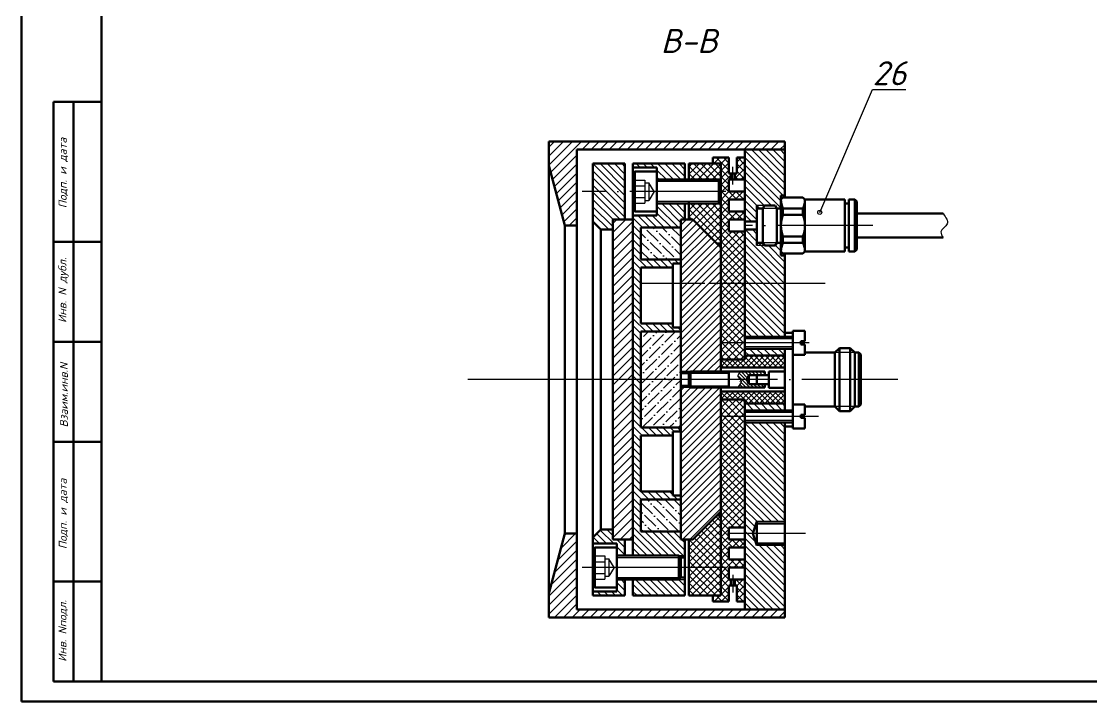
# Model space of a CAD drawing. Header units: millimetres. Extents: x -5427 to 3670, y -5891 to 948.
# Drawn here: x 1143.3 to 1410.8, y -82.6 to 87.5 of the extents above; entities that cross this region are included whole.
import ezdxf
from ezdxf.enums import TextEntityAlignment as Align

# ---------------------------------------------------------------- set-up
doc = ezdxf.new("R2010")
doc.units = ezdxf.units.MM
doc.header["$MEASUREMENT"] = 0
doc.linetypes.add('ACAD_ISO04W100', pattern=[30, 24, -3, 0, -3])
doc.layers.add('оси', color=1, linetype='ACAD_ISO04W100')
doc.layers.add('Толстые', color=7, linetype='Continuous', lineweight=50)
doc.layers.add('Тонкие', color=140, linetype='Continuous', lineweight=25)
doc.styles.get("Standard").update_dxf_attribs({"font": 'isocpeui.ttf'})
doc.styles.add('Для рамки', font='simplex.shx', dxfattribs={"oblique": 15, "height": 4})
pattern_1 = [(135, (0, 0), (-0.8980256121069154, -0.8980256121069152), [])]

# ---------------------------------------------------------------- blocks, each defined once
blk = doc.blocks.new('BORDER')
for p, q in [((0, 1.00000000000004), (0, 0)), ((0, 0), (1.00000000000004, 0))]:
    blk.add_line(p, q)

msp = doc.modelspace()

# ---------------------------------------------------------------- hatches: boundary and pattern name
at = {"layer": 'Тонкие'}
h = msp.add_hatch(dxfattribs=at)
h.set_pattern_fill('ANSI31', color=256, scale=0.5, style=0)
h.set_pattern_definition([(45, (0, 0), (-1.122532015133644, 1.122532015133644), [])])
h.paths.add_polyline_path([(1282.114454478239, -40.57414134508372), (1279.11445447824, -40.57414134509281), (1275.114454478238, -55.57414134508433), (1275.114454478238, -61.5741283580689), (1334.114104267411, -61.5741283580599), (1334.114104263661, -59.57412834614797), (1282.114454478239, -59.57412835806889)])
h.paths.add_polyline_path([(1282.114454478239, 55.4258456679155), (1334.114104073253, 55.42584567160291), (1334.114104072111, 57.42584566791469), (1275.114454478239, 57.4258456679155), (1275.114454478239, 51.42585865492288), (1279.11445447824, 36.42585865493719), (1282.114454478239, 36.42585865492811)])
h = msp.add_hatch(dxfattribs=at)
h.set_pattern_fill('ANSI31', color=256, scale=0.4, angle=90, style=0)
h.set_pattern_definition(pattern_1)
h.paths.add_polyline_path([(1324.114215055997, 37.4258586549239), (1327.11410409333, 37.42585865492413), (1327.11410409333, 41.42585865492197), (1329.018249281762, 41.42585865492197), (1331.709958904897, 41.4258586549256), (1332.11410409333, 40.72585865492488), (1333.114104093329, 40.72585865492488), (1333.11410409333, 42.9258586549247), (1333.11410409333, 43.92585865492789), (1334.114104079821, 43.92585865492698), (1334.114104073253, 55.42584567160293), (1324.114104267404, 55.42584567089379)])
h.paths.add_polyline_path([(1327.11410409333, 31.42585865492572), (1327.11410409333, 35.42585865492413), (1324.11422736585, 35.4258586549239), (1324.114310457355, 21.92585865492219), (1334.114104110655, 21.92585865492219), (1334.11410409018, 28.92585865492287), (1333.11410409333, 28.92585865492197), (1333.11410409333, 32.12585865492451), (1332.114104093329, 32.12585865491905), (1331.709958904901, 31.42585865492561), (1329.018249281759, 31.42585865492561)])
h.paths.add_polyline_path([(1324.114392317874, 8.625858654922238), (1334.114104149558, 8.62585865492224), (1334.114104110655, 21.92585865492219), (1324.114310457355, 21.92585865492219)])
h.paths.add_polyline_path([(1334.114104163306, 3.925864883199551), (1334.114104158333, 5.625858638925933), (1324.114410782653, 5.6258586482258), (1324.114421245986, 3.925865384447857)])
h.paths.add_polyline_path([(1324.114421328597, -8.07413477595323), (1324.114410862459, -9.774141284801573), (1334.114104203379, -9.774141300576465), (1334.114104198407, -8.07413511680568)])
h.paths.add_polyline_path([(1324.114392392873, -12.77414128818708), (1324.114221241289, -40.57415601651047), (1326.11393655243, -40.57415630596194), (1327.114104267415, -37.57365195201075), (1327.114104267415, -37.57365233478868), (1334.114104249018, -37.57365233478762), (1334.114104212154, -12.77414130960416)])
h.paths.add_polyline_path([(1324.114104267418, -59.57412834844047), (1334.114104281721, -59.57412834614798), (1334.114104257937, -43.57365233478761), (1327.114104267416, -43.57365210295166), (1326.114104764364, -40.57415630598628), (1324.114221241289, -40.57415601651047)])
h.paths.add_polyline_path([(1328.614104093329, 40.72585865492487), (1329.018249281761, 41.42585865492197), (1327.11410409333, 41.42585865492197), (1327.11410409333, 40.72585865492488)], flags=17)
h.paths.add_polyline_path([(1327.11410409333, 32.12585865492633), (1327.11410409333, 31.42585865492572), (1329.018249281759, 31.4258586549256), (1328.614104093326, 32.12585865492634)], flags=16)
h = msp.add_hatch(dxfattribs=at)
h.set_pattern_fill('ANSI31', color=256, scale=0.4, angle=90, style=0)
h.set_pattern_definition(pattern_1)
h.paths.add_polyline_path([(1286.114453730076, 44.92584962541649), (1286.114452928472, 37.42585526746248), (1288.114454478239, 35.42585371769565), (1291.114454478238, 35.42585371769565), (1291.114454478238, 37.92585865492231), (1294.114454478239, 37.92585865492231), (1294.114454478239, 44.9258482368764)])
h.paths.add_polyline_path([(1286.114454478239, 51.92584566791595), (1286.114453730076, 44.9258496254165), (1294.114454478239, 44.92584823687641), (1294.114454478239, 51.92584566791607)])
h.paths.add_polyline_path([(1291.114454478239, -42.07414134507781), (1291.114454478239, -39.57414628230435), (1288.114454478239, -39.57414628230435), (1286.114454478239, -41.57414628230432), (1286.114454478239, -43.07414134507786), (1292.114454478239, -43.07414134507786), (1292.114454478239, -46.07413278264863), (1294.114453804968, -46.07413373311838), (1294.114454478239, -42.07414134507781)])
h.paths.add_polyline_path([(1286.114443042021, -55.07414134507786), (1286.114442935141, -56.07413823252363), (1294.11444284425, -56.07413968677222), (1294.114443571377, -52.07413147062295), (1292.114454478239, -52.07413147062295), (1292.114454478239, -55.07414134507604)])
h = msp.add_hatch(dxfattribs=at)
h.set_pattern_fill('ANSI31', color=256, scale=0.4, angle=90, style=0)
h.set_pattern_definition(pattern_1)
h.paths.add_polyline_path([(1309.114455445066, -42.07415035176306), (1308.114623165142, -42.07415485435115), (1308.114618962634, -40.07414134507781), (1298.114454478239, -40.07414134507781), (1298.114454478239, -32.07414134507792), (1308.114602152716, -32.07414134507781), (1308.114600051476, -31.07414134507781), (1306.114454478238, -31.07414134507781), (1306.114454478238, -30.07414134507735), (1298.11445447824, -30.07415340089338), (1298.114454478239, -16.07414134507792), (1306.114454478238, -16.07414134507792), (1306.114454478238, -15.07414134507781), (1308.11456643164, -15.07414134507781), (1308.1145643304, -14.07414134507792), (1298.114454478239, -14.07414134507792), (1298.114454478239, -2.074141345077805), (1296.114455001967, -2.074141345077805), (1296.114455428709, -46.07413468358923), (1307.614805425004, -46.07414014895846), (1309.114451577732, -46.07414014895846)])
h.paths.add_polyline_path([(1309.114445776726, -52.07413147062295), (1307.614814103335, -52.07413147062294), (1307.614805425004, -52.07414014895829), (1307.614805425004, -52.07413147062294), (1296.114454478238, -52.07413147062294), (1296.114454166614, -56.07414005033643), (1308.114454200608, -56.07413639006), (1309.114441909378, -56.07413608504088)])
h.paths.add_polyline_path([(1306.114454478239, 11.92585865492219), (1298.114454478239, 11.92585865492219), (1298.114454478239, 25.92585865492219), (1306.114454478239, 25.92585865492219), (1306.114454478239, 26.92585865492219), (1308.114478179569, 26.9258586549222), (1308.11447607833, 27.92585865492219), (1298.11445447824, 27.9258586549222), (1298.11445447824, 35.92585865492219), (1308.114459268412, 35.92585865492219), (1308.114455065932, 37.92585865492219), (1309.114454446179, 37.92585864423544), (1309.114454574419, 41.92584629308215), (1302.114454478239, 41.92584629308215), (1302.114454478239, 39.92584629308215), (1302.114454478239, 38.92584629308215), (1296.114454604322, 38.92584629308215), (1296.114455001967, -2.074141345077805), (1298.114454478239, -2.074141345077805), (1298.114454478239, 9.925858654922195), (1308.114513900645, 9.925858654922193), (1308.114511799406, 10.92585865492219), (1306.114454478239, 10.92585865492197)])
h.paths.add_polyline_path([(1309.114453935888, 51.92584566791595), (1296.114454478239, 51.92584566791595), (1296.114454487938, 50.92584629308215), (1302.114454478239, 50.92584629308215), (1302.114454478239, 47.92584709702964), (1309.114453935888, 47.92584676039752)])
h.paths.add_polyline_path([(1309.114451577733, -46.07414014895847), (1307.614805425004, -46.07414014895846), (1308.114805187949, -46.57413991529836), (1309.114451094315, -46.57413991529836)])
h.paths.add_polyline_path([(1309.114446260136, -51.57414014895846), (1308.114805187949, -51.57414014895846), (1307.614814103335, -52.07413147062294), (1309.114445776726, -52.07413147062294)])
h = msp.add_hatch(dxfattribs=at)
h.set_pattern_fill('ANSI37', color=256, scale=0.4, style=0)
h.set_pattern_definition([(45, (0, 0), (-0.8980256121069152, 0.8980256121069154), []), (135, (0, 0), (-0.8980256121069154, -0.8980256121069152), [])])
h.paths.add_polyline_path([(1318.114103689166, 47.9258463276016), (1318.114103690806, 51.92584566791595), (1310.114453935888, 51.92584566791595), (1310.114453935888, 47.92584671230722)])
h.paths.add_polyline_path([(1317.114454414118, 31.9258586549222), (1318.114103682602, 31.92585865492219), (1318.114103686704, 41.92584629308215), (1310.114454474677, 41.92584629308215), (1310.114454446179, 37.92585863354869), (1311.114454446179, 37.92585862286193)])
h.paths.add_polyline_path([(1318.114103787828, -36.07414134507786), (1317.114455445074, -36.07414134507786), (1311.114455445076, -42.07414134507627), (1310.114455445071, -42.07414584841967), (1310.114448677223, -49.07414238715022), (1318.114103802161, -49.07414245285607)])
h.paths.add_polyline_path([(1310.114448677223, -49.07414238715024), (1310.114441909379, -56.07413578001785), (1318.114103809878, -56.07413333993657), (1318.11410380216, -49.07414245285608)])
h = msp.add_hatch(dxfattribs=at)
h.set_pattern_fill('ANSI37', color=256, scale=0.4, angle=90, style=0)
h.set_pattern_definition([(135, (0, 0), (-0.8980256121069154, -0.8980256121069152), []), (225, (0, 0), (0.8980256121069152, -0.8980256121069154), [])])
h.paths.add_polyline_path([(1320.114104267404, 47.92585865492379), (1320.614104267404, 47.92585865492379), (1320.614104267404, 49.4258456679155), (1320.114104267404, 49.4258456679155), (1320.114104267404, 53.4258456679155), (1316.114104267404, 53.4258458342914), (1316.114104142622, 51.92584566791595), (1318.114103690806, 51.92584566791595), (1318.114103688961, 47.4261973160234), (1318.114454478239, 47.42584652674224), (1318.114103688961, 47.42584652674224), (1318.114103686909, 42.42584629308215), (1318.114454478239, 42.42584629308215), (1318.114103686909, 42.42549550158575), (1318.1141036785, 21.92585865492219), (1324.114310457355, 21.9258586549222), (1324.114230443313, 34.92585865492379), (1320.114104267404, 34.92585865492379), (1320.114104267405, 37.92585865492378), (1324.114211978534, 37.92585865492379), (1324.114199668681, 39.92585865492379), (1320.114104267405, 39.92585865492379), (1320.114104267405, 42.92585865492379), (1324.114181203903, 42.92585865492379), (1324.11416889405, 44.92585865492379), (1320.114104267405, 44.92585865492379)])
h.paths.add_polyline_path([(1322.114104267404, 49.42584566791549), (1321.614104267404, 49.42584566791548), (1321.614104267404, 47.92585865492379), (1324.114150429271, 47.92585865492379), (1324.114116577257, 53.4258456679155), (1322.114104267403, 53.4258456679155)], flags=17)
h.paths.add_polyline_path([(1318.114103672429, 7.125858654922239), (1324.114401550263, 7.125858654922238), (1324.114310457355, 21.92585865492219), (1318.1141036785, 21.92585865492219)])
h.paths.add_polyline_path([(1324.114427400912, 2.925865384447548), (1324.114401550263, 7.12585865492224), (1318.114103672428, 7.125858654922239), (1318.114103670705, 2.925865685222231)])
h.paths.add_polyline_path([(1324.114401627666, -11.27414128480157), (1324.114427485126, -7.074134775953438), (1318.114103755855, -7.074134571424446), (1318.114103760485, -11.27414127533587)])
h.paths.add_polyline_path([(1324.114401627666, -11.27414128480157), (1318.114103760486, -11.27414127533586), (1318.114103809878, -56.07413333993656), (1316.114104142623, -56.07413394998256), (1316.114104267404, -57.57412852444713), (1320.114104267411, -57.57412835807116), (1320.114104267411, -53.57412830271551), (1320.614104330754, -53.57412830210046), (1320.614104328908, -52.07414128910876), (1320.114104328909, -52.0741412897238), (1320.114104325219, -49.0741412897238), (1324.114168910887, -49.07414128480336), (1324.114181223945, -47.07414128480333), (1320.114104322759, -47.07414128972385), (1320.114104319068, -44.0741412897238), (1324.11419969353, -44.07414128480332), (1324.114212006587, -42.0741412848033), (1320.114104316608, -42.07414128972385), (1320.114104312917, -39.0741412897238), (1324.114230476173, -39.07414128480328)])
h.paths.add_polyline_path([(1322.114104267411, -53.57412830025533), (1322.11410426741, -57.57412835806525), (1324.114116580475, -57.57412835806502), (1324.114150441302, -52.07414128480345), (1321.614104328909, -52.07414128787869), (1321.614104330754, -53.57412830087037)], flags=17)
h = msp.add_hatch(dxfattribs=at)
h.set_pattern_fill('ANSI31', color=256, scale=0.5, style=0)
h.set_pattern_definition([(45, (-1196.364050552412, 205.3837495502314), (-1.122532015133644, 1.122532015133644), [])])
h.paths.add_polyline_path([(1291.114454478239, -2.074141345077805), (1296.114455001967, -2.074141345077805), (1296.11445461402, 37.92585865492232), (1291.114454478239, 37.9258586549223)])
h.paths.add_polyline_path([(1291.114454478239, -42.07414134507781), (1296.114455389914, -42.07414134507781), (1296.114455001967, -2.074141345077805), (1291.114454478239, -2.074141345077805)])
h = msp.add_hatch(dxfattribs=at)
h.set_pattern_fill('ANSI31', color=256, scale=0.4, style=0)
h.set_pattern_definition([(45, (0, 0), (-0.8980256121069152, 0.8980256121069154), [])])
h.paths.add_polyline_path([(1318.1141036785, 21.92585865492219), (1315.062361811262, 21.92585865492219), (1315.062361188168, 21.92585865492219), (1308.114488685768, 21.9258586549222), (1308.114534913034, -0.0741370957303587), (1310.514427421329, -0.07413727516302515), (1310.514433144083, -0.07413155240908509), (1318.114103669475, -0.07413293448531344)])
h.paths.add_polyline_path([(1318.114103752547, -4.074136410620794), (1310.514427454135, -4.074137228410214), (1310.514427454135, -4.074137311211413), (1310.514427371334, -4.074137228410223), (1308.114543317994, -4.074137147802079), (1308.114623165141, -42.07415485435114), (1311.114455445076, -42.07414134507628), (1318.114103786726, -35.07449300342648)])
h.paths.add_polyline_path([(1318.114103682192, 30.92620938684864), (1311.114454446179, 37.92585862286194), (1308.114455065932, 37.92585865492219), (1308.114488685768, 21.92585865492219), (1318.1141036785, 21.92585865492219)])
h.paths.add_polyline_path([(1310.514427421328, -0.07413727516302514), (1308.114534913034, -0.07413709573035872), (1308.114535753531, -0.4741374254003682), (1310.114427421329, -0.4741372751626612)])
h.paths.add_polyline_path([(1310.114427562773, -3.674137423464026), (1310.11442744131, -3.674137423464004), (1310.11442744131, -3.674137304447754), (1308.114542477498, -3.674137411303364), (1308.114543317994, -4.074137147802079), (1310.514427371334, -4.074137228410222)])
h = msp.add_hatch(dxfattribs=at)
h.set_pattern_fill('ANSI36', color=256, scale=0.5, angle=90, style=0)
h.set_pattern_definition([(135, (-1196.364050552412, 205.3837495502314), (-3.086963041617522, 0.8418990113502338), [3.96875, -0.79375, 0, -0.79375])])
h.paths.add_polyline_path([(1308.114455191853, 35.92585865492219), (1298.11445447824, 35.92585865492219), (1298.11445447824, 27.92585865492219), (1308.114454186451, 27.92585865492219)])
h.paths.add_polyline_path([(1308.114446645937, -32.07414134507781), (1298.11445447824, -32.07414134507792), (1298.114454478239, -40.07414134507781), (1308.114445640535, -40.07414134507781)])
h = msp.add_hatch(dxfattribs=at)
h.set_pattern_fill('ANSI36', color=256, scale=0.5, style=0)
h.set_pattern_definition([(45, (-1196.364050552412, 205.3837495502314), (0.8418990113502336, 3.086963041617522), [3.96875, -0.79375, 0, -0.79375])])
h.paths.add_polyline_path([(1308.114539115522, -2.074141345077805), (1298.11445447824, -2.074141345077805), (1298.114454478239, -14.07414134507792), (1308.1145643304, -14.07414134507792)])
h.paths.add_polyline_path([(1308.114513900645, 9.925858654922195), (1298.114454478239, 9.925858654922195), (1298.114454478239, -2.074141345077805), (1308.114539115522, -2.074141345077805), (1308.11453390121, 0.4073992382676579), (1308.095646197326, 0.4073992382676579), (1308.114533861523, 0.4262869114194245)])
h = msp.add_hatch(dxfattribs=at)
h.set_pattern_fill('ANSI37', color=256, scale=0.3, angle=90, style=0)
h.set_pattern_definition([(135, (-340.5673850459345, -189.2591908370995), (-0.6735192090801865, -0.6735192090801864), []), (225, (-340.5673850459345, -189.2591908370995), (0.6735192090801864, -0.6735192090801865), [])])
h.paths.add_polyline_path([(1334.114091746702, 3.925864883200148), (1324.114427406482, 3.925865384447576), (1324.114427400913, 2.925865384447576), (1318.114075372401, 2.92586568522367), (1318.11407178677, 0.9258656852238119), (1334.114097963773, 0.9258648831998357)])
h.paths.add_polyline_path([(1334.114104180843, -5.074135116805678), (1318.114070836247, -5.074134571423286), (1318.114070663046, -7.074134571423315), (1324.114427485126, -7.074134775953411), (1324.114427481338, -8.07413477595344), (1334.114104180843, -8.074135116805707)])
h = msp.add_hatch(dxfattribs=at)
h.set_pattern_fill('ANSI31', color=256, scale=0.2, angle=90, style=0)
h.set_pattern_definition([(135, (-806.7683213793246, 205.3837557785035), (-0.4490128060534577, -0.4490128060534576), [])])
edge = h.paths.add_edge_path()
edge.add_line((1325.114104180843, -0.9441351167768062), (1329.114104180844, -0.9441351167768062))
edge.add_line((1329.114104180844, -0.9441351167768062), (1329.114104180844, -0.07413493494561862))
edge.add_line((1329.114104180844, -0.07413493494573231), (1322.966708357835, -0.07413381698017929))
edge.add_spline(control_points=[(1322.966708357835, -0.07413381698017929), (1322.601402501828, -0.5020769622834678), (1321.960034036291, -1.253417883669613), (1322.857725467085, -1.802328487066347), (1323.032990857102, -2.074135116805678)], knot_values=[0, 0, 0, 0, 1.356419349146966, 2.381469068400858, 2.381469068400858, 2.381469068400858, 2.381469068400893], degree=3, periodic=0)
edge.add_line((1323.032990857102, -2.074135116805678), (1324.614104180843, -2.074135116805678))
edge.add_line((1324.614104180843, -2.074135116805678), (1325.114104180843, -0.9441351167766925))
edge = h.paths.add_edge_path()
edge.add_line((1324.614104180857, -2.074135116805678), (1323.032990857101, -2.074135116805678))
edge.add_spline(control_points=[(1323.032990857102, -2.074135116805678), (1323.396975415726, -2.638612884761756), (1322.850387273572, -3.356374432915231), (1322.303799131418, -4.07413598106848)], knot_values=[2.381469068400858, 2.381469068400858, 2.381469068400858, 2.381469068400893, 4.510253705196564, 4.510253705196564, 4.510253705196564, 4.510253705196564], degree=3, periodic=0)
edge.add_line((1322.303799131418, -4.07413598106848), (1329.114104180844, -4.074135226927751))
edge.add_line((1329.114104180844, -4.074135226927751), (1329.114104180844, -3.204135116776797))
edge.add_line((1329.114104180844, -3.204135116776797), (1325.114104180843, -3.204135116776797))
edge.add_line((1325.114104180843, -3.204135116776797), (1324.614104180857, -2.074135116805678))

# ---------------------------------------------------------------- linework, layer by layer
at = {"layer": 'оси'}
for p, q in [((1321.114104267404, 46.70849110951826), (1321.114104267404, 51.12494515750518)), ((1319.328899350363, 44.92584386046838), (1283.423421113082, 44.92585009249228)), ((1356.098184731057, 36.42585865492413), (1324.11410426741, 36.42585865492413)), ((1344.194941713857, 21.92585865492219), (1298.114454478239, 21.92585865492219)), ((1335.673677687571, 21.92585865492219), (1315.062361188168, 21.92585865492219)), ((1335.673678310665, 21.92585865492219), (1315.062361811262, 21.92585865492219)), ((1340.218730073046, 7.12585865492224), (1318.114103740199, 7.12585865492224)), ((1362.323356405893, -2.074141345077805), (1254.856928365919, -2.074141345077805)), ((1309.114454478239, -2.074141345077805), (1254.856928365919, -2.074141345077805)), ((1342.552032637291, -11.27414131388764), (1318.114103760485, -11.27414127533586)), ((1339.278597214021, -40.5741582114984), (1319.767847076891, -40.57415538738871)), ((1319.297462935518, -49.07414246257571), (1283.423410751561, -49.07414216792108)), ((1309.492570355138, -49.07412335695), (1283.423421113082, -49.07413278264795)), ((1321.114104267415, -50.85677379966489), (1321.114104267416, -55.27322784765181))]:
    msp.add_line(p, q, dxfattribs=at)
at = {"layer": 'Толстые'}
for p, q in [((1163.258750057905, 332.4018710105061), (1163.258750057905, -77.59812898949394)), ((1275.114454478239, 57.4258456679155), (1275.114454478238, -61.57412835806889)), ((1275.114454478239, 57.4258456679155), (1334.114104072111, 57.4258456679147)), ((1334.114104072111, 57.4258456679147), (1334.114104080106, 43.42585865492572)), ((1282.114454478239, -59.57412835806889), (1282.114454478239, 55.4258456679155)), ((1282.114454478239, 55.4258456679155), (1334.114104072726, 55.42584567160293)), ((1324.114427400912, 2.925865384447548), (1324.114104267404, 55.42584566791277)), ((1275.114454478239, 51.42585865492129), (1279.11445447824, 36.4258586549372)), ((1286.114442935141, -56.07413823252364), (1286.114454478239, 51.92584566791595)), ((1286.114454478239, 51.92584566791595), (1294.114454478238, 51.92584566791606)), ((1294.114454478239, 51.92584566791606), (1294.114454478239, 37.92584878046728)), ((1296.114455428709, -46.07413468358925), (1296.114454478239, 51.92584566791595)), ((1296.114454478239, 51.92584566791595), (1309.114453935888, 51.92584566791595)), ((1302.114454478239, 50.92584629308215), (1296.114454478239, 50.92584629308215)), ((1296.114454478239, 50.92584629308215), (1296.114454478239, 38.92584629308215)), ((1302.114454478239, 50.92584629308215), (1302.114454478239, 38.92584629308215)), ((1309.114453935888, 47.92584566791595), (1309.114453935888, 51.92584566791595)), ((1310.114453935888, 51.92584566791595), (1318.114103906835, 51.92584566791595)), ((1310.114453935888, 47.42584652674122), (1310.114453935888, 51.92584566791595)), ((1316.114104267404, 53.42584583429141), (1316.114104142622, 51.92584566791595)), ((1320.114104267404, 53.4258456679155), (1316.114104267404, 53.42584583429141)), ((1318.114103690806, 51.92584566791595), (1318.114103669311, -0.4741388516012535)), ((1320.114104267404, 49.4258456679155), (1320.114104267404, 53.4258456679155)), ((1324.114104267404, 53.4258456679155), (1322.114104267404, 53.4258456679155)), ((1322.114104267404, 49.42584566791368), (1322.114104267403, 53.4258456679155)), ((1296.614816878037, 49.92588472385171), (1296.114816234358, 49.42579624298662)), ((1296.614803855784, 39.92584629308215), (1296.614816885983, 49.92588472385353)), ((1296.614816878037, 49.92588472385171), (1302.114454478239, 49.92685794925012)), ((1302.114454478239, 39.92584629308215), (1302.114454478239, 49.92685794925012)), ((1322.114104267404, 49.4258456679155), (1320.114104267404, 49.4258456679155)), ((1320.614104267404, 47.92585865492379), (1320.614104267404, 49.4258456679155)), ((1321.614104267404, 47.92585865492379), (1321.614104267404, 49.4258456679155)), ((1302.114454478239, 47.92584709702965), (1318.114454478239, 47.92584632758474)), ((1317.614454715294, 47.92584629308215), (1318.114454478239, 47.42584652674225)), ((1317.614454715294, 41.92584629308215), (1317.614454715294, 47.92584629308215)), ((1324.114104267405, 47.92585865492379), (1320.114104267404, 47.92585865492379)), ((1320.114104267405, 44.92585865492379), (1320.114104267405, 47.92585865492379)), ((1324.114104267405, 44.92585865492379), (1320.114104267404, 44.92585865492379)), ((1324.114104267405, 42.92585865492379), (1320.114104267404, 42.92585865492379)), ((1320.114104267405, 39.92585865492379), (1320.114104267405, 42.92585865492379)), ((1333.11410409333, 43.92585865492742), (1333.11410409333, 28.92585865492197)), ((1333.11410409333, 43.92585865492788), (1334.11410409333, 43.92585865492697)), ((1333.61410409333, 43.42585865492561), (1333.11410409333, 42.9258586549247)), ((1333.11410409333, 42.9258586549247), (1333.11410409333, 29.9258586549247)), ((1333.61410409333, 43.42585865492561), (1338.61410409333, 43.42585865492606)), ((1338.61410409333, 43.42585865492561), (1339.11410409333, 42.92585865492515)), ((1339.11410409333, 42.92585865492515), (1339.11410409333, 29.92585865492515)), ((1349.11410409333, 42.92585865492561), (1339.11410409333, 42.92585865492515)), ((1349.11410409333, 42.92585865492561), (1349.11410409333, 29.92585865492561)), ((1350.11410409333, 42.92585865492561), (1350.11410409333, 29.92585865492606)), ((1351.61410409333, 42.92585865492561), (1350.11410409333, 42.92585865492561)), ((1351.61410409333, 42.92585865492606), (1351.61410409333, 29.92585865492515)), ((1351.61410409333, 42.92585865492561), (1352.11410409333, 42.42585865492561)), ((1296.614803855785, 39.92584629308215), (1296.114804507293, 40.42584629308215)), ((1302.114454478239, 41.92584629308215), (1318.114454478239, 41.92584629308215)), ((1309.114454446179, 37.92585865492219), (1309.114454574419, 41.92584510441986)), ((1310.114454446179, 37.92585865492219), (1310.114454478239, 42.42584629308215)), ((1317.614454715294, 41.92584629308215), (1318.114454478239, 42.42584629308215)), ((1327.11410409333, 41.42585865492572), (1327.11410409333, 31.42585865492572)), ((1328.61410409333, 40.72585865492488), (1327.11410409333, 40.72585865492488)), ((1329.018249281762, 41.42585865492561), (1328.61410409333, 40.72585865492488)), ((1329.018249281762, 41.42585865492561), (1328.61410409333, 40.72585865492488)), ((1328.61410409333, 40.72585865492488), (1328.61410409333, 32.12585865492451)), ((1328.61410409333, 40.72585865492488), (1328.61410409333, 32.12585865492451)), ((1331.709958904897, 41.42585865492561), (1329.018249281762, 41.42585865492197)), ((1331.709958904897, 41.42585865492561), (1332.11410409333, 40.72585865492488)), ((1332.11410409333, 40.72585865492488), (1332.11410409333, 32.12585865492269)), ((1333.11410409333, 40.72585865492488), (1332.11410409333, 40.72585865492488)), ((1333.61410409333, 40.68418890412408), (1333.61410409333, 39.16752840572713)), ((1333.61410409333, 40.68418890412227), (1338.614104093329, 40.68418890412227)), ((1338.61410409333, 40.68418890412408), (1338.61410409333, 39.16752840572713)), ((1350.11410409333, 41.92585865492561), (1349.11410409333, 41.92585865492561)), ((1352.11410409333, 42.42585865492561), (1352.11410409333, 30.42585865492606)), ((1291.114454478239, -42.07414134507781), (1291.114454478238, 37.92585865492231)), ((1296.114454478239, 37.92585865492231), (1291.114454478238, 37.92585865492231)), ((1302.114454478239, 38.92584629308215), (1296.114454478239, 38.92584629308215)), ((1296.614803855785, 39.92584629308215), (1302.114454478239, 39.92584629308215)), ((1311.114454446179, 37.92585862286194), (1308.114454478239, 37.92585865492219)), ((1308.114623165142, -42.07415485435115), (1308.114455065932, 37.92585865492219)), ((1311.114454424805, 37.9258586442354), (1318.114102395705, 30.92621067333539)), ((1324.114104267406, 39.92585865492379), (1320.114104267404, 39.92585865492379)), ((1320.114104267404, 34.92585865492379), (1320.114104267405, 37.9258586549239)), ((1324.114104267406, 37.92585865492379), (1320.114104267404, 37.92585865492379)), ((1333.61410409333, 39.16752840572713), (1338.61410409333, 39.16752840572713)), ((1373.656479961007, 39.42585865492561), (1352.11410409333, 39.42585865492561)), ((1279.114454478232, 36.4258586549671), (1279.11445447824, -40.57414134509361)), ((1282.11445447824, 36.42585865492811), (1279.11445447824, 36.4258586549372)), ((1286.114454478239, 37.42585371769565), (1288.114454478239, 35.42585371769565)), ((1288.114454478239, 35.42585371769565), (1288.114454478239, -39.57414628230435)), ((1288.114454478239, 35.42585371769565), (1291.114454478239, 35.42585371769565)), ((1298.11445447824, 27.92585865492219), (1298.11445447824, 35.92585865492219)), ((1308.114454478239, 35.92585865492219), (1298.11445447824, 35.92585865492219)), ((1324.114104267406, 34.92585865492379), (1320.114104267404, 34.92585865492379)), ((1327.11410409333, 37.42585865492413), (1324.114104267406, 37.4258586549239)), ((1327.11410409333, 35.42585865492413), (1324.114104267406, 35.4258586549239)), ((1328.614104093326, 32.12585865492633), (1327.11410409333, 32.12585865492633)), ((1329.018249281759, 31.42585865492561), (1328.614104093326, 32.12585865492633)), ((1329.018249281759, 31.42585865492561), (1328.614104093326, 32.12585865492633)), ((1331.709958904901, 31.42585865492561), (1332.114104093333, 32.12585865492633)), ((1333.11410409333, 32.12585865492451), (1332.11410409333, 32.12585865491906)), ((1333.61410409333, 33.68418890412408), (1338.61410409333, 33.68418890412408)), ((1333.61410409333, 33.68418890412408), (1333.61410409333, 32.16752840572713)), ((1333.61410409333, 32.16752840572713), (1338.614104093331, 32.16752840572713)), ((1338.61410409333, 33.68418890412408), (1338.61410409333, 32.16752840572713)), ((1373.656479961007, 33.42585865492561), (1352.11410409333, 33.42585865492561)), ((1318.114454478239, 31.92585865492219), (1317.114454478238, 31.92585865492219)), ((1331.709958904901, 31.42585865492561), (1329.018249281759, 31.42585865492561)), ((1333.11410409333, 29.92585865492515), (1333.61410409333, 29.42585865492379)), ((1339.11410409333, 29.92585865492561), (1338.61410409333, 29.42585865492561)), ((1349.11410409333, 29.92585865492561), (1339.11410409333, 29.92585865492561)), ((1350.11410409333, 30.92585865492561), (1349.11410409333, 30.92585865492561)), ((1351.61410409333, 29.92585865492561), (1350.11410409333, 29.92585865492561)), ((1351.61410409333, 29.92585865492561), (1352.11410409333, 30.42585865492561)), ((1308.11445447824, 27.92585865492219), (1298.114454478239, 27.92585865492219)), ((1308.114454478239, 26.92585865492219), (1306.114454478239, 26.92585865492219)), ((1306.114454478239, 10.92585865492219), (1306.114454478239, 26.92585865492219)), ((1333.114104093331, 28.92585865492197), (1334.11410409333, 28.92585865492288)), ((1333.614104093329, 29.42585865492561), (1338.614104093328, 29.42585865492288)), ((1334.114104088717, 29.42585865492538), (1334.114104149558, 8.62585865492224)), ((1306.114454478239, 25.92585865492219), (1298.114454478239, 25.92585865492219)), ((1298.114454478239, 11.92585865492219), (1298.114454478239, 25.92585865492219)), ((1306.114454478239, 11.92585865492219), (1298.114454478239, 11.92585865492219)), ((1308.114454478239, 10.92585865492219), (1306.114454478239, 10.92585865492197)), ((1308.114451924297, 9.925858654922195), (1298.114454478239, 9.925858654922195)), ((1298.114454478239, -14.07414134507803), (1298.114454478239, 9.925858654922195)), ((1336.114104180857, 8.62585865492224), (1324.11410426741, 8.62585865492224)), ((1336.114104180856, 9.625858870317472), (1334.114104146633, 9.625858886754031)), ((1336.114104180857, -14.27414130689266), (1336.114104180856, 10.12585865492235)), ((1339.114104180856, 10.12585865492235), (1336.114104180856, 10.12585865492235)), ((1339.114104180857, 7.525858654925401), (1339.114104180856, 10.12585865492235)), ((1336.114104180857, 5.625858637065903), (1324.11410426741, 5.625858648226085)), ((1334.114104158333, 5.625858637065846), (1334.114104203379, -9.774141300576503)), ((1339.114104180856, 7.525858654925401), (1338.114104180856, 7.525858654928584)), ((1338.114104180857, 6.725858654922263), (1338.114104180856, 7.525858654922445)), ((1339.114104180856, 7.12585865492224), (1338.114104180857, 7.12585865492224)), ((1339.114104180856, 6.725858654922263), (1338.114104180857, 6.725858654922263)), ((1339.114104180857, 4.125858654922354), (1339.114104180857, 6.725858654922035)), ((1347.764104180856, 5.825858654893182), (1346.614104180856, 4.675858654893091)), ((1347.764104180856, -9.974141345107), (1347.764104180855, 5.825858654893182)), ((1350.464104180857, 5.825858654893182), (1347.764104180855, 5.825858654893182)), ((1350.464104180857, -9.974141345107), (1350.464104180857, 5.825858654893182)), ((1351.614104180856, 4.675858654893091), (1350.464104180857, 5.825858654893182)), ((1286.114454478239, 2.925853717695645), (1286.114454478239, -44.07414628230435)), ((1324.114427400912, 2.925865384447548), (1318.11407213763, 2.925865685223812)), ((1334.114104180843, 3.925864883199552), (1324.114427406482, 3.925865384447548)), ((1339.114104180856, 4.125858654922354), (1336.114104180856, 4.125858654922581)), ((1346.614104180856, 4.675858654893091), (1339.114104180858, 4.675858654893091)), ((1346.614104180856, -8.824141345107364), (1346.614104180856, 4.675858654893091)), ((1351.614104180856, -8.824141345107364), (1351.614104180857, 4.675858654892181)), ((1352.614104180856, 4.675858654893091), (1351.614104180856, 4.675858654893091)), ((1352.614104180856, -8.82414134510691), (1352.614104180856, 4.675858654893091)), ((1352.614104180856, 4.675858654893091), (1353.114104180856, 4.175858654893091)), ((1353.114104180856, -8.32414134510691), (1353.114104180856, 4.175858654893091)), ((1308.114427264091, -4.574488480062314), (1308.114427637978, 0.4262139433132006)), ((1334.114104030464, 0.9258648831995515), (1318.114072037377, 0.9258656852238119)), ((1310.114427421329, -0.4741372751626614), (1308.114429584526, -0.4741374254083439)), ((1310.514427421329, -0.07413727516302515), (1310.114427421329, -0.4741372751626614)), ((1310.11442744131, -0.4741372551819723), (1310.11442744131, -3.674137271988343)), ((1310.514427427022, -0.07413726947004307), (1310.514427454135, -4.074137311211757)), ((1329.114104180844, -0.07413493494561862), (1310.514433144083, -0.07413155240908509)), ((1320.114071241426, -0.07413329819951286), (1320.114067259636, -4.074136218030617)), ((1324.614104180843, -2.074135116805678), (1325.114104180843, -0.9441351167768062)), ((1324.614104180843, -2.074135116776802), (1325.114104180843, -3.204135116776797)), ((1330.114104180843, -0.9441351167768062), (1325.114104180843, -0.9441351167768062)), ((1325.114104180843, -3.204135116776911), (1325.114104180843, -0.9441351167768062)), ((1327.114104180843, -3.204135116776911), (1327.114104180843, -0.9441351167768062)), ((1329.114104180844, -0.9441351167768062), (1329.114104180844, -0.07413493494561862)), ((1330.114104180844, -4.12413511677687), (1330.114104180844, -0.0241351167768471)), ((1334.114104180843, -0.0241351167768471), (1330.114104180843, -0.0241351167768471)), ((1310.114427443757, -3.674137304447754), (1308.114427331408, -3.674137411309516)), ((1310.514427456198, -4.074137313274491), (1310.114427443757, -3.674137304447754)), ((1329.114104180844, -4.074135226927751), (1310.514427371334, -4.074137228410223)), ((1334.114104283103, -5.074135116805678), (1318.11407061656, -5.074134571423315)), ((1318.114103752106, -3.674138894705038), (1318.114103809878, -56.07413333993657)), ((1330.114104180843, -3.204135116776797), (1325.114104180843, -3.204135116776797)), ((1329.114104180844, -4.074135226927751), (1329.114104180845, -3.204135116776797)), ((1334.114104180843, -4.12413511677687), (1330.114104180843, -4.12413511677687)), ((1324.114427485126, -7.074134775953439), (1318.114070548388, -7.074134571423315)), ((1324.114104267417, -59.57412835806156), (1324.114427485126, -7.074134775953439)), ((1336.114104180857, -9.77414130373154), (1324.114104267411, -9.77414128480109)), ((1334.114104180843, -8.074135116805678), (1324.114427481338, -8.07413477595344)), ((1339.114104176597, -8.27414130689283), (1336.114104176597, -8.27414130689283)), ((1339.114104176597, -10.87414130688978), (1339.114104176597, -8.27414130689283)), ((1346.614104180856, -8.82414134510691), (1339.114104176597, -8.82414134510691)), ((1347.764104180856, -9.974141345107), (1346.614104180856, -8.82414134510691)), ((1350.464104180857, -9.974141345107), (1347.764104180856, -9.974141345107)), ((1351.614104180856, -8.82414134510691), (1350.464104180857, -9.974141345107)), ((1352.614104180856, -8.82414134510691), (1351.614104180856, -8.82414134510691)), ((1353.114104180856, -8.32414134510691), (1352.614104180856, -8.82414134510691)), ((1336.114104180857, -12.7741413138877), (1324.114104267412, -12.77414128818646)), ((1334.114104212154, -12.77414130960415), (1334.114104284695, -61.57412835805992)), ((1339.114104176596, -10.87414130688978), (1338.114104176597, -10.8741413068866)), ((1338.114104176598, -11.67414130689292), (1338.114104176597, -10.87414130689274)), ((1339.114104176595, -11.27414130688982), (1338.114104176596, -11.27414130688663)), ((1339.114104176597, -11.67414130689292), (1338.114104176598, -11.67414130689292)), ((1339.114104176598, -14.27414130689283), (1339.114104176597, -11.67414130689315)), ((1308.114448908091, -14.07414134507792), (1298.114454478239, -14.07414134507792)), ((1308.114454478238, -15.07414134507781), (1306.114454478238, -15.07414134507781)), ((1306.114454478238, -30.07414134507792), (1306.114454478238, -15.07414134507781)), ((1336.114104180857, -13.77414112968256), (1334.11410421508, -13.77414111324595)), ((1339.114104176597, -14.27414130689283), (1336.114104176597, -14.2741413068926)), ((1306.114454478238, -16.07414134507792), (1298.114454478239, -16.07414134507792)), ((1298.114454478239, -16.07414134507792), (1298.11445447824, -30.07414134507792)), ((1306.114454478238, -30.07414134507735), (1298.114447934119, -30.07415340090324)), ((1304.114454478238, -30.07414134507781), (1298.114454478239, -30.07414134507792)), ((1298.114454478239, -40.07414134507781), (1298.114454478239, -32.07414134507792)), ((1308.114454478238, -32.07414134507781), (1298.114454478239, -32.07414134507792)), ((1306.114454478238, -31.07414134507781), (1306.114454478238, -30.07414134507792)), ((1308.114454478238, -31.07414134507781), (1306.114454478238, -31.07414134507781)), ((1311.114440604603, -42.07415618554882), (1318.114097404506, -35.07449938564628)), ((1318.114454478239, -36.07414134507786), (1317.114454478238, -36.07414134507786)), ((1286.114454478239, -41.57414628230435), (1288.114454478239, -39.57414628230435)), ((1288.114454478239, -39.57414628230435), (1291.114454478239, -39.57414628230435)), ((1308.114454478238, -40.07414134507781), (1298.114454478239, -40.07414134507781)), ((1320.114104312917, -39.0741412897238), (1320.114104316608, -42.07414128972391)), ((1324.114104312919, -39.07414128480343), (1320.114104312917, -39.0741412897238)), ((1327.114104267415, -37.57365195201066), (1326.11410465215, -40.5736520065995)), ((1327.114104267416, -43.57365210295166), (1327.114104267415, -37.57365195201066)), ((1334.114104249785, -38.07415603624464), (1327.114104267415, -38.07415603624543)), ((1275.114454478239, -55.5741413450769), (1279.11445447824, -40.57414134509281)), ((1282.11445447824, -40.57414134508372), (1279.11445447824, -40.57414134509281)), ((1296.114454478239, -42.07414134507781), (1291.114454478239, -42.07414134507781)), ((1294.114453804968, -46.07413143612081), (1294.114454478239, -42.07414134507781)), ((1311.114455445076, -42.07414134507627), (1308.114445389183, -42.07415485515173)), ((1309.114455445061, -42.07415503693466), (1309.114441909378, -56.07413608504072)), ((1310.114455445076, -42.07414037824043), (1310.114441909378, -56.07413705187656)), ((1324.114104316609, -42.07414128480343), (1320.114104316607, -42.07414128972385)), ((1326.11410465215, -40.5736520065995), (1326.114104652215, -40.57415596959515)), ((1326.114104652215, -40.57415596959515), (1327.114104267416, -43.57365210295166)), ((1286.114454478239, -43.07414134507786), (1292.114454478239, -43.07414134507786)), ((1286.114804507292, -53.57464717316185), (1286.114816234358, -44.57469722325737)), ((1286.614816878036, -44.07460874239229), (1286.114816234358, -44.57469722325737)), ((1286.614803855784, -54.07464717316185), (1286.614816885982, -44.07460874239229)), ((1286.614816878036, -44.07460874239229), (1292.114454478239, -44.07363551699387)), ((1292.114454478239, -55.07414134507786), (1292.114454478239, -43.07414134507786)), ((1292.114454478239, -54.07464717316185), (1292.114454478239, -44.07363551699387)), ((1320.114104319068, -44.07414128972385), (1320.114104322759, -47.07414128972385)), ((1324.114104319069, -44.07414128480343), (1320.114104319068, -44.0741412897238)), ((1334.11410425722, -43.0736521097466), (1327.114104267416, -43.0736521097474)), ((1307.614805425004, -46.07414014895846), (1292.114454478238, -46.07413278264863)), ((1307.614805425004, -46.07414014895846), (1308.114805187949, -46.57413991529836)), ((1307.614805425004, -52.07414014895846), (1307.614805425004, -46.07414014895846)), ((1308.114805187949, -46.57413991529836), (1309.114451094315, -46.57413991529836)), ((1308.114805187949, -46.57413991529836), (1308.114805187949, -46.57413991529836)), ((1308.114805187949, -51.57414014895846), (1308.114805187949, -46.57413991529836)), ((1324.114104322759, -47.07414128480343), (1320.114104322758, -47.07414128972385)), ((1320.114104325219, -49.0741412897238), (1320.114104328909, -52.0741412897238)), ((1324.114104325219, -49.07414128480343), (1320.114104325218, -49.0741412897238)), ((1307.614814103335, -52.07413147062294), (1292.114454478238, -52.07413147062294)), ((1294.114442844251, -56.07413968677224), (1294.114443571377, -52.07413147062294)), ((1296.11445447824, -52.07413147062294), (1296.11445447824, -54.07414134507792)), ((1296.114454166614, -56.07414005033644), (1296.114454478238, -52.07413147062294)), ((1307.614805425004, -52.07414014895846), (1308.114805187949, -51.57414014895846)), ((1308.114805187949, -51.57414014895846), (1309.114446260136, -51.57414014895846)), ((1324.114104328909, -52.07414128480349), (1320.114104328908, -52.0741412897238)), ((1320.614104328908, -52.07414128910875), (1320.614104330754, -53.57412830210046)), ((1321.614104328908, -52.07414128787866), (1321.614104330754, -53.57412830087037)), ((1286.114442935141, -56.07413823252364), (1294.114442935141, -56.07413968677224)), ((1286.114454478239, -55.07414134507786), (1292.114454478239, -55.07414134507604)), ((1286.614803855785, -54.07464717316185), (1286.114804507292, -53.57464717316185)), ((1286.614803855785, -54.07464717316185), (1292.114454478239, -54.07464717316185)), ((1296.114454166614, -56.07414005033644), (1308.114454200608, -56.07413639006)), ((1308.114454200609, -56.07413639006012), (1309.114441909379, -56.07413608504089)), ((1310.114441909379, -56.07413578001785), (1318.114103809878, -56.07413333993657)), ((1316.114104267404, -57.57412852444713), (1316.114104142622, -56.07412835807168)), ((1322.114104267411, -53.57412835806525), (1320.114104267411, -53.57412835806542)), ((1320.114104267411, -53.57412835806542), (1320.114104267411, -57.57412835806542)), ((1322.114104330754, -53.57412830025532), (1320.114104330754, -53.57412830271551)), ((1322.114104267411, -53.57412835806343), (1322.11410426741, -57.57412835806525)), ((1320.114104267404, -57.57412835807116), (1316.114104267404, -57.57412852444713)), ((1320.114104267411, -57.57412835806542), (1318.114104267411, -57.57412835806565)), ((1324.114104267411, -57.57412835806502), (1322.114104267411, -57.57412835806525)), ((1282.114454478239, -59.57412835806889), (1334.114104265426, -59.57412834614797)), ((1275.114454478239, -61.57412835806889), (1334.114104267411, -61.57412835805991))]:
    msp.add_line(p, q, dxfattribs=at)
for points in [[(1151.258750057905, -77.59812898949394), (1151.258750057905, 62.40187101050606), (1151.258750057905, 67.40187101050606)], [(1163.258750057905, 67.40187101050606), (1151.258750057905, 67.40187101050606)], [(1156.258750057905, -77.59812898949394), (1156.258750057905, 62.40187101050606), (1156.258750057905, 67.40187101050606)], [(1163.258750057905, 32.40187101050606), (1151.258750057905, 32.40187101050606)], [(1163.258750057905, 7.401871010506056), (1151.258750057905, 7.401871010506056)], [(1163.258750057905, -17.59812898949394), (1151.258750057905, -17.59812898949394)], [(1163.258750057905, -52.59812898949394), (1151.258750057905, -52.59812898949394)], [(1151.258750057905, -77.59812898949394), (1163.258750057905, -77.59812898949394), (1732.258750057905, -77.59812898949394)]]:
    msp.add_lwpolyline(points, dxfattribs=at)
for centre, radius, start, end in [((1338.91907659773, 43.04404939924621), 5.806175576821391, 181.1663957620427, 203.9813802035602), ((1333.30913158893, 43.04404939924621), 5.806175576821391, 336.0186197964398, 358.8336042379572), ((1340.880857115791, 36.42585865492561), 7.766753022461571, 159.3290345225044, 200.6709654775234), ((1331.347351070869, 36.42585865492561), 7.766753022461571, 339.3290345224765, 20.67096547749554), ((1338.911438356566, 29.8093716051751), 5.798504444461872, 156.003325217089, 178.8488988173436), ((1333.316769830095, 29.8093716051751), 5.798504444461872, 1.151101182656362, 23.99667478291097)]:
    msp.add_arc(centre, radius, start, end, dxfattribs=at)
at = {"layer": 'Тонкие'}
for p, q in [((1342.810868281713, 39.74157266021916), (1356.030617081407, 70.47411504441334)), ((1356.030617081407, 70.47411504441334), (1364.380580860361, 70.47411504441334)), ((1296.1148108182, 46.37619688370353), (1299.114775920931, 46.37619671049754)), ((1296.114813953315, 47.82654602997457), (1299.114813953315, 47.82654602997457)), ((1299.114813953315, 47.82654602997457), (1299.114760258772, 42.02514655619154)), ((1299.114807253363, 47.10265309082854), (1300.127660258772, 47.10341664566215)), ((1301.411784688226, 44.92284375319753), (1300.127660258772, 47.10341664566215)), ((1300.127660258772, 47.10341664566215), (1300.127660258772, 42.75032117262811)), ((1318.114454478239, 47.42584652674225), (1302.114454478239, 47.4258465267402)), ((1296.114808579674, 43.47549642463593), (1299.114773682406, 43.47549625142995)), ((1301.411784688226, 44.92284375319753), (1300.127660258772, 42.75032117262811)), ((1296.114807267861, 42.02514655619154), (1299.114760258772, 42.02514655619154)), ((1299.114766970586, 42.75032118909178), (1300.127660258772, 42.75032117262811)), ((1318.114454478239, 42.42584629308215), (1302.114454478239, 42.42584629308215)), ((1329.018249281762, 41.42585865492197), (1327.11410409333, 41.42585865492197)), ((1332.11410409333, 40.72585865492488), (1328.61410409333, 40.72585865492488)), ((1332.11410409333, 32.12585865491906), (1328.61410409333, 32.12585865492451)), ((1329.018249281759, 31.42585865492561), (1327.11410409333, 31.42585865492572)), ((1336.114104180857, 8.12585865492224), (1324.11410426741, 8.12585865492224)), ((1336.114104181322, 6.125858637065903), (1324.114104267875, 6.125858648226085)), ((1351.614104180857, 4.675858654892181), (1346.614104180856, 4.675858654893091)), ((1310.514427421329, -0.07413727516302515), (1308.114427600569, -0.07413709572233529)), ((1310.114427421329, -0.4741372751626614), (1320.114070843241, -0.4741392457203801)), ((1310.514427371334, -4.074137228410223), (1308.114427301501, -4.074137147798183)), ((1310.11442744131, -3.674137423464003), (1320.114067657811, -3.674139262523568)), ((1336.114104180068, -10.27414130373154), (1324.114104266623, -10.27414128480109)), ((1351.614104180856, -8.824141345107364), (1346.614104180856, -8.824141345106)), ((1336.114104181928, -12.2741413138877), (1324.114104268483, -12.27414128818646)), ((1334.11410424904, -37.57365233478762), (1327.114104267415, -37.57365233478868)), ((1334.114104257964, -43.57365233478761), (1327.114104267416, -43.57365210295166)), ((1286.114810818199, -47.62429658254047), (1289.11477592093, -47.62429675574646)), ((1286.114813953315, -46.17394743627125), (1289.114813953315, -46.17394743627125)), ((1289.114813953315, -46.17394743627125), (1289.114760258771, -51.97534691005245)), ((1289.114807253362, -46.89784037541364), (1290.127660258771, -46.89707682058184)), ((1291.411784688225, -49.07764971304829), (1290.127660258771, -46.89707682058184)), ((1290.127660258771, -46.89707682058184), (1290.127660258771, -51.25017229361589)), ((1292.114454478238, -46.57413123696466), (1308.114454478238, -46.57413123696466)), ((1307.614805425004, -46.07414014895846), (1309.114451577733, -46.07414014895846)), ((1286.114808579674, -50.52499704160624), (1289.114773682406, -50.52499721481405)), ((1291.411784688225, -49.07764971304829), (1290.127660258771, -51.25017229361589)), ((1286.11480726786, -51.97534691005245), (1289.114760258771, -51.97534691005245)), ((1289.114766970586, -51.2501722771504), (1290.127660258771, -51.25017229361589)), ((1292.114454478238, -51.57413147062294), (1308.114454478238, -51.57413147062294)), ((1307.614805425004, -52.07413147062294), (1309.114445776726, -52.07413147062294))]:
    msp.add_line(p, q, dxfattribs=at)
msp.add_circle((1342.810868281713, 39.74157266021916), 0.5, dxfattribs=at)
for points in [[(1373.656479961007, 39.42585865492561), (1374.70473473557, 36.84988848306216), (1373.127496741997, 34.8380000538416), (1373.656479961007, 33.42585865492561)], [(1322.966708357835, -0.07413381698017929), (1322.370081613398, -1.292292254361314), (1323.032990857102, -2.074135116805678), (1322.303799131418, -4.07413598106848)]]:
    msp.add_spline(points, degree=3, dxfattribs=at)

# ---------------------------------------------------------------- block references
at = {"layer": 'Толстые', "xscale": 594, "yscale": 420, "zscale": 594}
msp.add_blockref('BORDER', (1143.258750057905, -82.59812898949394), dxfattribs=at)

# ---------------------------------------------------------------- texts
at = {"layer": 'Тонкие'}
for s, p in [('В-В', (1303.079800789174, 79.5956915687558)), ('26', (1356.030617081407, 71.54140097290838))]:
    msp.add_text(s, height=6, dxfattribs=at).set_placement(p)
at = {"layer": 'Тонкие', "style": 'Для рамки', "oblique": 15}
for s, p in [('Подп. и дата', (1154.574847157806, 49.58822875917349)), ('Инв. N дубл.', (1154.512684420415, 20.27763548830944)), ('Подп. и дата', (1154.605364582539, -35.66341269787381)), ('Инв. Nподл.', (1154.521304706704, -64.92454753139145))]:
    msp.add_text(s, height=2, rotation=90, dxfattribs=at).set_placement(p, align=Align.CENTER)
msp.add_text('Взаим.инв.N', height=2, rotation=90, dxfattribs=at).set_placement((1154.866728440296, -14.03131105764851))

doc.saveas('drawing.dxf')
